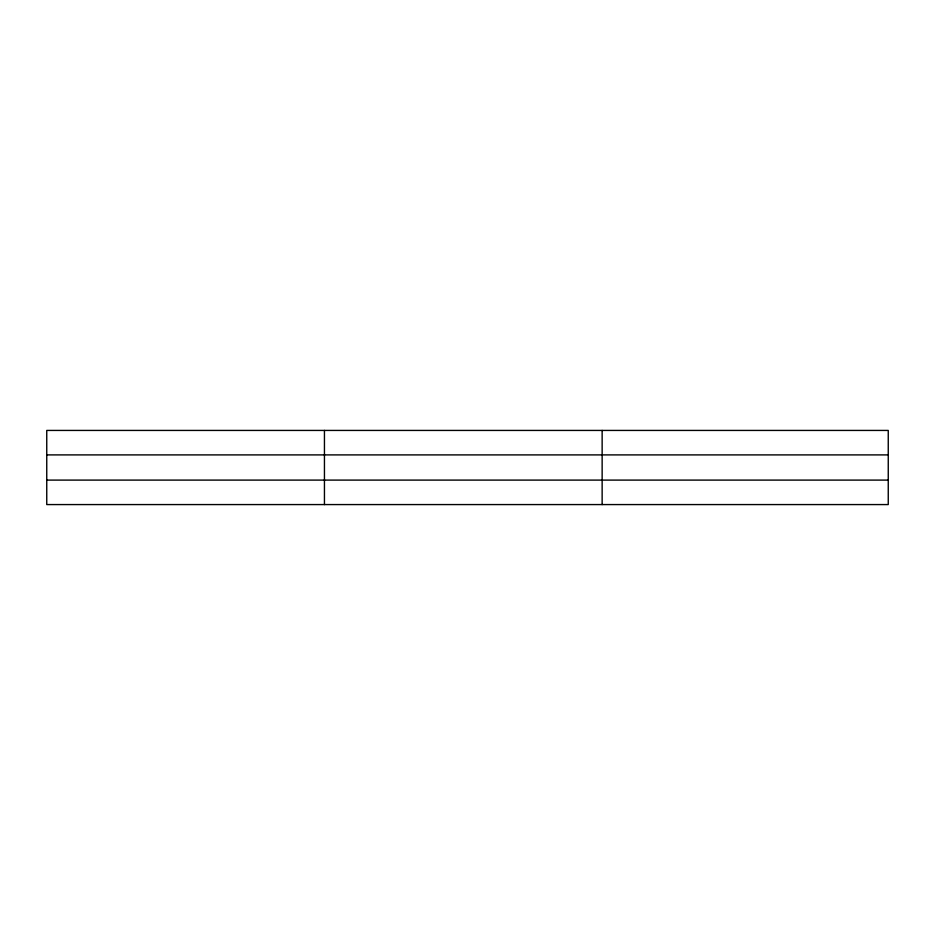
<?xml version="1.0" encoding="UTF-8"?>
<svg xmlns="http://www.w3.org/2000/svg" width="935" height="935" viewBox="0 0 935 935"><rect width="100%" height="100%" fill="white"/><g stroke="black" fill="none" stroke-linecap="round" stroke-linejoin="round"><path stroke-width="1.4" d="M324.445 504.573L324.445 430.427M602.14 504.573L602.14 430.427M888.25 454.901L888.25 430.427L46.75 430.427L46.75 504.573L888.25 504.573L888.25 454.901L46.75 454.901M46.75 480.099L888.25 480.099"/></g></svg>
